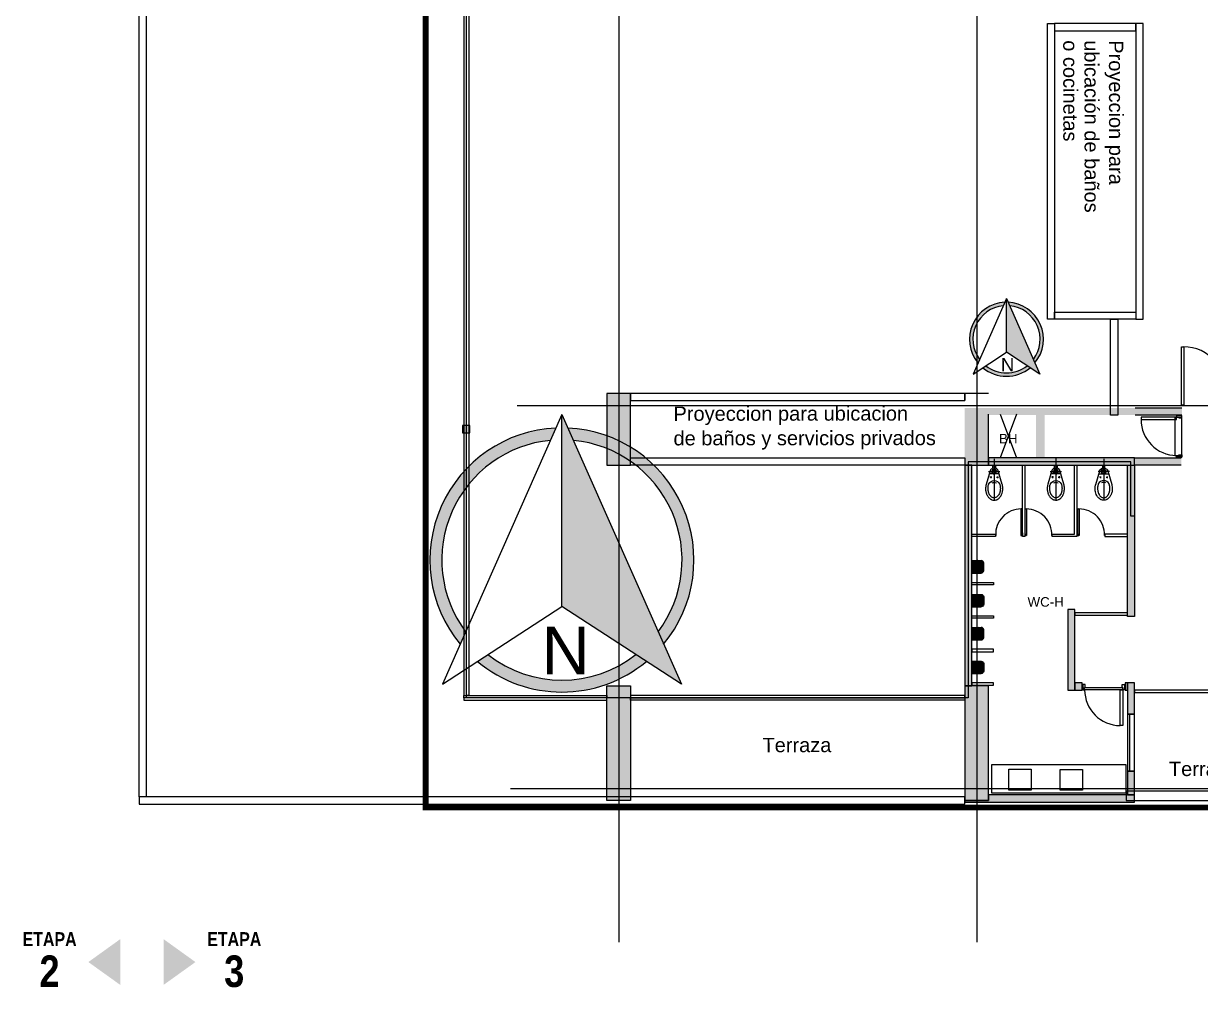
# Model space of a CAD drawing. Header units: metres. Extents: x 357 to 1031, y 43 to 2905.
# Drawn here: x 491.04 to 515.7, y 2471.17 to 2491.36 of the extents above; entities that cross this region are included whole.
import ezdxf
from ezdxf.enums import TextEntityAlignment as Align

# ---------------------------------------------------------------- set-up
doc = ezdxf.new("R2010")
doc.units = ezdxf.units.M
doc.linetypes.add('HIDDEN', pattern=[9.525, 6.35, -3.175])
for name, color, linetype in [('_ACHU5', 255, 'Continuous'), ('GG_PISO 5', 8, 'Continuous'), ('NORTE', 7, 'Continuous')]:
    doc.layers.add(name, color=color, linetype=linetype)
doc.styles.add('ROMAN', font='ROMANS', dxfattribs={"width": 1.2})
doc.styles.add('STANDAR NEGRITA', font='ARIALNB.TTF', dxfattribs={"height": 0.2})
doc.styles.get("Standard").update_dxf_attribs({"font": 'arial.ttf'})

# ---------------------------------------------------------------- blocks, each defined once
blk = doc.blocks.new('P8P1P161')
at = {"layer": '_ACHU5'}
h = blk.add_hatch(color=256, dxfattribs=at)
h.dxf.hatch_style = 1
h.paths.add_polyline_path([(-0.13, 0), (0.13, 0), (0.13, -0.08), (-0.13, -0.08)])
h.paths.add_polyline_path([(-0.006, -0.064, 1), (0.006, -0.064, 1)], flags=16)
h.paths.add_polyline_path([(-0.13, -0.08), (0.13, -0.08), (0.13, -0.123, 0.414214), (0.1, -0.093), (-0.1, -0.093, 0.414214), (-0.13, -0.123)])
h.paths.add_polyline_path([(-0.1, -0.093), (0.1, -0.093, -0.414214), (0.13, -0.123), (0.13, -0.19, -0.414214), (0.08, -0.24), (-0.08, -0.24, -0.414214), (-0.13, -0.19), (-0.13, -0.123, -0.414214)])
h.paths.add_polyline_path([(-0.1, -0.101, 0.414214), (-0.115, -0.116), (-0.115, -0.183, 0.414214), (-0.08, -0.218), (0.08, -0.218, 0.414214), (0.115, -0.183), (0.115, -0.116, 0.414214), (0.1, -0.101)], flags=16)
h.paths.add_polyline_path([(-0.024, -0.114), (-0.024, -0.13), (-0.016, -0.13), (-0.016, -0.114)], flags=0)
h.paths.add_polyline_path([(-0.004, -0.114), (-0.004, -0.13), (0.004, -0.13), (0.004, -0.114)], flags=0)
h.paths.add_polyline_path([(0.016, -0.114), (0.016, -0.13), (0.024, -0.13), (0.024, -0.114)], flags=0)
h.paths.add_polyline_path([(-0.115, -0.116, -0.414214), (-0.1, -0.101), (0.1, -0.101, -0.414214), (0.115, -0.116), (0.115, -0.183, -0.414214), (0.08, -0.218), (-0.08, -0.218, -0.414214), (-0.115, -0.183)], flags=0)
h = blk.add_hatch(color=256, dxfattribs=at)
h.dxf.hatch_style = 1
h.paths.add_polyline_path([(-0.115, -0.116), (-0.115, -0.183, 0.414214), (-0.08, -0.218), (0.08, -0.218, 0.414214), (0.115, -0.183), (0.115, -0.116, 0.414214), (0.1, -0.101), (-0.1, -0.101, 0.414214)])
h.paths.add_polyline_path([(0.024, -0.13), (0.016, -0.13), (0.016, -0.114), (0.024, -0.114)], flags=16)
h.paths.add_polyline_path([(0.004, -0.13), (-0.004, -0.13), (-0.004, -0.114), (0.004, -0.114)], flags=16)
h.paths.add_polyline_path([(-0.016, -0.13), (-0.024, -0.13), (-0.024, -0.114), (-0.016, -0.114)], flags=16)
for p, q in [((-0.13, 0), (0.13, 0)), ((-0.13, 0), (-0.13, -0.123)), ((0.13, 0), (0.13, -0.123)), ((-0.13, -0.123), (-0.13, -0.19)), ((-0.115, -0.116), (-0.115, -0.183)), ((-0.1, -0.093), (0.1, -0.093)), ((-0.1, -0.101), (0.1, -0.101)), ((-0.08, -0.218), (0.08, -0.218)), ((-0.08, -0.24), (0.08, -0.24)), ((-0.024, -0.13), (-0.024, -0.114)), ((-0.024, -0.114), (-0.016, -0.114)), ((-0.016, -0.13), (-0.024, -0.13)), ((-0.016, -0.114), (-0.016, -0.13)), ((-0.004, -0.114), (0.004, -0.114)), ((-0.004, -0.13), (-0.004, -0.114)), ((0.004, -0.13), (-0.004, -0.13)), ((0.004, -0.114), (0.004, -0.13)), ((0.016, -0.13), (0.016, -0.114)), ((0.016, -0.114), (0.024, -0.114)), ((0.024, -0.13), (0.016, -0.13)), ((0.024, -0.114), (0.024, -0.13)), ((0.115, -0.116), (0.115, -0.183)), ((0.13, -0.123), (0.13, -0.19))]:
    blk.add_line(p, q)
blk.add_circle((0, -0.064), 0.00632)
for centre, radius, start, end in [((-0.1, -0.123), 0.03, 90, 180), ((-0.08, -0.19), 0.05, 180, 270), ((-0.1, -0.116), 0.0149, 90, 180), ((-0.08, -0.183), 0.0349, 180, 270), ((0.08, -0.183), 0.0349, 270, 0), ((0.08, -0.19), 0.05, 270, 0), ((0.1, -0.123), 0.03, 0, 90), ((0.1, -0.116), 0.0149, 0, 90)]:
    blk.add_arc(centre, radius, start, end)
at = {"style": 'ROMAN', "width": 1.2}
for tag, flags, p in [('CODIN', 3, (0.018, -0.647)), ('CODIN0', 1, (-0.032, -0.975))]:
    blk.add_attdef(tag, text='', height=0.21, dxfattribs=dict(at, flags=flags)).set_placement(p, align=Align.MIDDLE)
blk = doc.blocks.new('A$Cf847e5f9')
at = {"true_color": 0x636466}
h = blk.add_hatch(color=251, dxfattribs=at)
h.dxf.hatch_style = 1
h.paths.add_polyline_path([(7.581, 20.186), (7.581, 4.099), (17.592, -2.409)])
h = blk.add_hatch(color=256)
h.dxf.hatch_style = 1
h.paths.add_polyline_path([(6.623, 18.024), (7.081, 19.059, 0.618991), (-0.943, 0.949), (-0.485, 1.984, -0.58483)])
h.paths.add_polyline_path([(8.08, 19.059), (8.538, 18.024, -0.58483), (15.646, 1.984), (16.104, 0.949, 0.618991)])
h = blk.add_hatch(color=256)
h.dxf.hatch_style = 1
h.paths.add_polyline_path([(14.657, -0.501), (13.775, 0.072, -0.344197), (1.386, 0.072), (0.504, -0.501, 0.361596)])
for points in [[(-2.431, -2.409), (7.581, 4.099)], [(17.592, -2.409), (7.581, 4.099)]]:
    blk.add_lwpolyline(points)
at = {"layer": 'NORTE'}
for q in [(-2.431, -2.409), (17.592, -2.409)]:
    blk.add_line((7.581, 20.186), q, dxfattribs=at)
blk.add_lwpolyline([(7.581, 4.099), (7.581, 20.186)], dxfattribs=at)
for radius, start, end in [(11.065, 92.58787, 219.61645), (11.065, 320.38355, 87.41213), (10.065, 95.46145, 216.74287), (10.065, 323.25713, 84.53855), (10.065, 232.0134, 307.9866), (11.065, 230.24045, 309.75955)]:
    blk.add_arc((7.581, 8.005), radius, start, end, dxfattribs=at)
at = {"layer": 'NORTE', "insert": (5.883, 2.428), "char_height": 4, "attachment_point": 1}
blk.add_mtext_dynamic_manual_height_columns('N', width=1.32314, gutter_width=12.5, heights=[0], dxfattribs=at)
blk = doc.blocks.new('A$Cec4fd115')
at = {"layer": 'GG_PISO 5', "linetype": 'HIDDEN'}
for points in [[(0.051, 0.001), (0, 0.002), (0, 1.226), (0.051, 1.225)], [(2.183, 0), (2.234, 0.001), (2.234, 1.226), (2.183, 1.225)]]:
    blk.add_lwpolyline(points, close=True, dxfattribs=at)
at = {"layer": 'GG_PISO 5'}
for centre, start, end in [((0.06, 0.169), 358.8254, 90.5063), ((2.174, 0.169), 89.4937, 181.1746)]:
    blk.add_arc(centre, 1.057, start, end, dxfattribs=at)

msp = doc.modelspace()

# ---------------------------------------------------------------- hatches: boundary and pattern name
at = {"layer": 'GG_PISO 5'}
h = msp.add_hatch(color=256, dxfattribs=at)
h.paths.add_polyline_path([(511.26, 2527.915), (510.76, 2527.915), (510.76, 2529.415), (511.26, 2529.415)])
h.paths.add_polyline_path([(503.76, 2527.915), (503.26, 2527.915), (503.26, 2529.415), (503.76, 2529.415)])
h.paths.add_polyline_path([(527.257, 2527.915), (526.757, 2527.915), (526.757, 2529.415), (527.257, 2529.415)])
h.paths.add_polyline_path([(519.759, 2527.915), (519.259, 2527.915), (519.259, 2529.415), (519.759, 2529.415)])
h.paths.add_polyline_path([(527.757, 2519.39), (527.757, 2518.89), (526.257, 2518.89), (526.257, 2519.39)])
h.paths.add_polyline_path([(511.759, 2519.39), (511.759, 2518.89), (510.26, 2518.89), (510.26, 2519.39)])
h.paths.add_polyline_path([(518.76, 2519.39), (518.76, 2518.89), (520.259, 2518.89), (520.259, 2519.39)])
h.paths.add_polyline_path([(502.76, 2519.39), (502.76, 2518.89), (504.26, 2518.89), (504.26, 2519.39)])
h.paths.add_polyline_path([(527.757, 2511.39), (527.757, 2510.89), (526.257, 2510.89), (526.257, 2511.39)])
h.paths.add_polyline_path([(511.759, 2511.39), (511.759, 2510.89), (510.26, 2510.89), (510.26, 2511.39)])
h.paths.add_polyline_path([(518.76, 2511.39), (518.76, 2510.89), (520.259, 2510.89), (520.259, 2511.39)])
h.paths.add_polyline_path([(502.76, 2511.39), (502.76, 2510.89), (504.26, 2510.89), (504.26, 2511.39)])
h.paths.add_polyline_path([(527.757, 2501.29), (527.757, 2500.79), (526.257, 2500.79), (526.257, 2501.29)])
h.paths.add_polyline_path([(511.759, 2501.29), (511.759, 2500.79), (510.26, 2500.79), (510.26, 2501.29)])
h.paths.add_polyline_path([(518.76, 2501.29), (518.76, 2500.79), (520.259, 2500.79), (520.259, 2501.29)])
h.paths.add_polyline_path([(502.76, 2501.29), (502.76, 2500.79), (504.26, 2500.79), (504.26, 2501.29)])
h.paths.add_polyline_path([(527.757, 2493.29), (527.757, 2492.79), (526.257, 2492.79), (526.257, 2493.29)])
h.paths.add_polyline_path([(511.759, 2493.29), (511.759, 2492.79), (510.26, 2492.79), (510.26, 2493.29)])
h.paths.add_polyline_path([(518.76, 2493.29), (518.76, 2492.79), (520.259, 2492.79), (520.259, 2493.29)])
h.paths.add_polyline_path([(502.76, 2493.29), (502.76, 2492.79), (504.26, 2492.79), (504.26, 2493.29)])
h.paths.add_polyline_path([(519.759, 2483.613), (519.259, 2483.613), (519.259, 2482.117), (519.759, 2482.117)])
h.paths.add_polyline_path([(525.862, 2483.615), (527.362, 2483.615), (527.362, 2483.115), (525.862, 2483.115)])
h.paths.add_polyline_path([(503.76, 2482.115), (503.76, 2483.615), (503.26, 2483.615), (503.26, 2482.115)])
h.paths.add_polyline_path([(511.26, 2482.115), (511.26, 2483.311), (510.76, 2483.311), (510.76, 2482.115)])
h.paths.add_polyline_path([(526.757, 2475.09), (526.757, 2477.49), (527.257, 2477.49), (527.257, 2475.09)])
h.paths.add_polyline_path([(519.259, 2477.49), (519.259, 2475.09), (519.759, 2475.09), (519.759, 2477.49)])
h.paths.add_polyline_path([(510.76, 2477.49), (510.76, 2475.09), (511.26, 2475.09), (511.26, 2477.49)])
h.paths.add_polyline_path([(503.76, 2477.49), (503.76, 2475.09), (503.26, 2475.09), (503.26, 2477.49)])
h = msp.add_hatch(color=256, dxfattribs=at)
h.paths.add_polyline_path([(518.76, 2501.741), (518.91, 2501.741), (518.91, 2501.291), (518.76, 2501.291)])
h.paths.add_polyline_path([(518.91, 2501.741), (518.91, 2501.591), (520.109, 2501.591), (520.109, 2501.741)])
h.paths.add_polyline_path([(520.109, 2501.741), (520.259, 2501.741), (520.259, 2501.291), (520.109, 2501.291)])
h.paths.add_polyline_path([(510.26, 2501.741), (510.41, 2501.741), (510.41, 2501.291), (510.26, 2501.291)])
h.paths.add_polyline_path([(510.41, 2501.741), (510.41, 2501.591), (511.609, 2501.591), (511.609, 2501.741)])
h.paths.add_polyline_path([(511.609, 2501.741), (511.759, 2501.741), (511.759, 2501.291), (511.609, 2501.291)])
h.paths.add_polyline_path([(510.41, 2500.341), (510.26, 2500.341), (510.26, 2500.791), (510.41, 2500.791)])
h.paths.add_polyline_path([(511.609, 2500.341), (511.759, 2500.341), (511.759, 2500.791), (511.609, 2500.791)])
h.paths.add_polyline_path([(510.41, 2500.341), (510.41, 2500.491), (511.609, 2500.491), (511.609, 2500.341)])
h.paths.add_polyline_path([(518.91, 2500.341), (518.76, 2500.341), (518.76, 2500.791), (518.91, 2500.791)])
h.paths.add_polyline_path([(520.109, 2500.341), (520.259, 2500.341), (520.259, 2500.791), (520.109, 2500.791)])
h.paths.add_polyline_path([(518.91, 2500.341), (518.91, 2500.491), (520.109, 2500.491), (520.109, 2500.341)])
h.paths.add_polyline_path([(518.91, 2518.441), (518.76, 2518.441), (518.76, 2518.891), (518.91, 2518.891)])
h.paths.add_polyline_path([(520.109, 2518.441), (520.259, 2518.441), (520.259, 2518.891), (520.109, 2518.891)])
h.paths.add_polyline_path([(518.91, 2518.441), (518.91, 2518.591), (520.109, 2518.591), (520.109, 2518.441)])
h.paths.add_polyline_path([(518.76, 2519.841), (518.91, 2519.841), (518.91, 2519.391), (518.76, 2519.391)])
h.paths.add_polyline_path([(518.91, 2519.841), (518.91, 2519.691), (520.109, 2519.691), (520.109, 2519.841)])
h.paths.add_polyline_path([(520.109, 2519.841), (520.259, 2519.841), (520.259, 2519.391), (520.109, 2519.391)])
h.paths.add_polyline_path([(510.26, 2519.841), (510.41, 2519.841), (510.41, 2519.391), (510.26, 2519.391)])
h.paths.add_polyline_path([(510.41, 2519.841), (510.41, 2519.691), (511.609, 2519.691), (511.609, 2519.841)])
h.paths.add_polyline_path([(511.609, 2519.841), (511.759, 2519.841), (511.759, 2519.391), (511.609, 2519.391)])
h.paths.add_polyline_path([(510.41, 2518.441), (510.26, 2518.441), (510.26, 2518.891), (510.41, 2518.891)])
h.paths.add_polyline_path([(511.609, 2518.441), (511.759, 2518.441), (511.759, 2518.891), (511.609, 2518.891)])
h.paths.add_polyline_path([(510.41, 2518.441), (510.41, 2518.591), (511.609, 2518.591), (511.609, 2518.441)])
h.paths.add_polyline_path([(500.391, 2482.941), (500.241, 2482.941), (500.241, 2482.791), (500.391, 2482.791)])
h.paths.add_polyline_path([(500.391, 2493.116), (500.241, 2493.116), (500.241, 2492.966), (500.391, 2492.966)])
h.paths.add_polyline_path([(500.391, 2501.116), (500.241, 2501.116), (500.241, 2500.966), (500.391, 2500.966)])
h.paths.add_polyline_path([(500.391, 2511.216), (500.241, 2511.216), (500.241, 2511.066), (500.391, 2511.066)])
h.paths.add_polyline_path([(500.393, 2519.216), (500.243, 2519.216), (500.243, 2519.066), (500.393, 2519.066)])
h.paths.add_polyline_path([(530.283, 2493.116), (530.133, 2493.116), (530.133, 2492.966), (530.283, 2492.966)])
h.paths.add_polyline_path([(530.283, 2501.116), (530.133, 2501.116), (530.133, 2500.966), (530.283, 2500.966)])
h.paths.add_polyline_path([(530.283, 2511.216), (530.133, 2511.216), (530.133, 2511.066), (530.283, 2511.066)])
h.paths.add_polyline_path([(530.283, 2519.216), (530.133, 2519.216), (530.133, 2519.066), (530.283, 2519.066)])
at = {"layer": 'GG_PISO 5', "ltscale": 0.03}
h = msp.add_hatch(color=256, dxfattribs=at)
h.dxf.hatch_style = 1
h.paths.add_polyline_path([(511.26, 2483.311), (511.26, 2483.164), (512.037, 2483.162), (512.037, 2483.312)])
h.paths.add_polyline_path([(512.25, 2483.311), (512.433, 2483.311), (512.433, 2482.265), (512.25, 2482.265)])
h.paths.add_polyline_path([(514.319, 2482.115), (514.319, 2482.265), (511.26, 2482.265), (511.26, 2482.115)])
h.paths.add_polyline_path([(510.91, 2477.491), (510.91, 2482.116), (510.76, 2482.116), (510.76, 2477.857), (510.76, 2477.491)])
h.paths.add_polyline_path([(514.319, 2478.94), (514.169, 2478.94), (514.169, 2482.115), (514.319, 2482.115)])
h.paths.add_polyline_path([(512.919, 2479.09), (512.919, 2477.401), (513.069, 2477.401), (513.069, 2479.09)])
h.paths.add_polyline_path([(513.069, 2477.401), (513.219, 2477.401), (513.219, 2477.551), (513.069, 2477.551)])
h.paths.add_polyline_path([(514.319, 2477.551), (514.169, 2477.551), (514.169, 2476.901), (514.319, 2476.901)])
h.paths.add_polyline_path([(514.119, 2477.401), (514.169, 2477.401), (514.169, 2477.551), (514.119, 2477.551)])
h.paths.add_polyline_path([(514.169, 2475.701), (514.169, 2475.206), (514.319, 2475.206), (514.319, 2475.701)])
h.paths.add_polyline_path([(510.76, 2475.056), (514.319, 2475.056), (514.319, 2475.206), (511.26, 2475.206), (511.26, 2475.091), (510.76, 2475.091)])
h.paths.add_polyline_path([(517.635, 2477.551), (517.635, 2477.401), (517.068, 2477.401), (517.068, 2475.036), (516.918, 2475.036), (516.918, 2477.551)])
h.paths.add_polyline_path([(520.187, 2477.551), (520.187, 2477.401), (519.759, 2477.401), (519.759, 2477.491), (519.259, 2477.491), (519.259, 2477.401), (518.835, 2477.401), (518.835, 2477.551)])
h.paths.add_polyline_path([(517.068, 2475.036), (524.111, 2475.036), (524.111, 2475.189), (517.068, 2475.189)])
h.paths.add_polyline_path([(522.386, 2477.551), (522.386, 2477.401), (521.387, 2477.401), (521.387, 2477.551)])
h.paths.add_polyline_path([(521.812, 2475.189), (521.962, 2475.189), (521.962, 2477.401), (521.812, 2477.401), (521.812, 2477.403), (521.812, 2475.189), (521.812, 2475.189)])
h.paths.add_polyline_path([(523.586, 2477.551), (523.586, 2477.401), (524.111, 2477.401), (524.111, 2475.036), (524.261, 2475.036), (524.261, 2477.551)])
h.paths.add_polyline_path([(527.257, 2475.191), (531.058, 2475.191), (531.058, 2475.041), (526.707, 2475.041), (526.707, 2477.49), (526.757, 2477.49), (526.757, 2475.09), (527.257, 2475.09)])
h.paths.add_polyline_path([(530.492, 2476.695), (530.492, 2475.191), (530.342, 2475.191), (530.342, 2476.695)], flags=17)
h.paths.add_polyline_path([(530.492, 2476.695), (530.908, 2476.695), (530.908, 2476.545), (530.492, 2476.545)], flags=17)
h.paths.add_polyline_path([(531.058, 2476.695), (531.058, 2475.191), (530.908, 2475.191), (530.908, 2476.695)])
h.paths.add_polyline_path([(526.871, 2477.49), (526.871, 2481.103), (526.707, 2481.103), (526.707, 2477.49)])
h.paths.add_polyline_path([(527.914, 2479.011), (530.908, 2479.011), (530.908, 2478.861), (527.914, 2478.861)])
h.paths.add_polyline_path([(528.366, 2479.95), (528.366, 2479.011), (528.516, 2479.011), (528.516, 2479.95)])
h.paths.add_polyline_path([(527.007, 2479.011), (526.871, 2479.011), (526.871, 2478.861), (527.007, 2478.861)])
h.paths.add_polyline_path([(531.058, 2481.103), (531.058, 2479.899), (530.908, 2479.899), (530.908, 2481.103)])
h.paths.add_polyline_path([(528.359, 2481.103), (530.908, 2481.103), (530.908, 2480.953), (528.359, 2480.953)])
h.paths.add_polyline_path([(528.366, 2484.871), (528.366, 2483.31), (528.516, 2483.31), (528.516, 2484.871)])
h.paths.add_polyline_path([(530.13, 2484.867), (528.366, 2484.871), (528.366, 2485.021), (530.131, 2485.017)])
h.paths.add_polyline_path([(525.862, 2483.617), (522.21, 2483.617), (522.21, 2483.467), (525.862, 2483.467)])
h.paths.add_polyline_path([(524.161, 2481.103), (524.011, 2481.103), (524.011, 2482.428), (524.161, 2482.428)])
h.paths.add_polyline_path([(524.011, 2482.114), (524.011, 2482.264), (523.377, 2482.265), (523.377, 2482.115)])
h.paths.add_polyline_path([(522.512, 2481.103), (522.362, 2481.103), (522.362, 2482.114), (522.512, 2482.114)])
h.paths.add_polyline_path([(521.923, 2482.114), (521.923, 2482.264), (522.577, 2482.265), (522.577, 2482.115)])
h.paths.add_polyline_path([(520.56, 2482.115), (520.56, 2482.265), (521.123, 2482.265), (521.123, 2482.115)])
h.paths.add_polyline_path([(520.863, 2481.103), (520.713, 2481.103), (520.713, 2482.115), (520.863, 2482.115)])
h.paths.add_polyline_path([(517.273, 2482.121), (517.273, 2482.271), (519.259, 2482.265), (519.259, 2482.115)])
h.paths.add_polyline_path([(522.21, 2483.617), (522.211, 2486.316), (522.361, 2486.316), (522.361, 2483.617)])
h.paths.add_polyline_path([(530.258, 2486.466), (522.21, 2486.466), (522.21, 2486.316), (530.258, 2486.316)])
h.paths.add_polyline_path([(517.412, 2482.115), (517.412, 2482.153), (517.412, 2482.174)])
h.paths.add_polyline_path([(517.273, 2481.103), (517.273, 2481.088), (517.273, 2481.088), (517.273, 2480.953), (524.161, 2480.953), (524.161, 2481.103)])
h = msp.add_hatch(color=256, dxfattribs=at)
h.dxf.hatch_style = 1
h.paths.add_polyline_path([(515.309, 2483.303), (515.309, 2483.312), (512.037, 2483.312), (512.037, 2483.162), (515.309, 2483.162), (515.309, 2483.26), (515.309, 2483.26)])
h = msp.add_hatch(color=256, dxfattribs=at)
h.dxf.hatch_style = 1
h.paths.add_polyline_path([(514.319, 2482.265), (514.319, 2482.115), (515.296, 2482.115), (515.296, 2482.265)])
at = {"layer": 'GG_PISO 5'}
h = msp.add_hatch(color=256, dxfattribs=at)
edge = h.paths.add_edge_path()
edge.add_line((511.963, 2480.638), (511.963, 2481.192))
edge.add_arc((511.959, 2481.192), 0.00439, 359.9997, 449.9997)
edge.add_line((511.959, 2481.196), (511.941, 2481.196))
edge.add_arc((511.941, 2481.192), 0.00439, 89.9997, 179.9997)
edge.add_line((511.937, 2481.192), (511.937, 2480.642))
edge.add_arc((511.941, 2480.642), 0.00439, 179.9997, 269.9997)
edge.add_line((511.941, 2480.638), (511.963, 2480.638))
h = msp.add_hatch(color=256, dxfattribs=at)
edge = h.paths.add_edge_path()
edge.add_line((512.027, 2480.637), (512.027, 2481.191))
edge.add_arc((512.031, 2481.191), 0.00439, 90.0003, 180.0003, ccw=False)
edge.add_line((512.031, 2481.196), (512.049, 2481.196))
edge.add_arc((512.049, 2481.191), 0.00439, 0.0003, 90.0003, ccw=False)
edge.add_line((512.053, 2481.191), (512.053, 2480.642))
edge.add_arc((512.049, 2480.642), 0.00439, -89.9997, 0.0003, ccw=False)
edge.add_line((512.049, 2480.637), (512.027, 2480.637))
h = msp.add_hatch(color=256, dxfattribs=at)
edge = h.paths.add_edge_path()
edge.add_line((513.131, 2480.638), (513.131, 2481.192))
edge.add_arc((513.135, 2481.192), 0.00439, 90.0003, 180.0003, ccw=False)
edge.add_line((513.135, 2481.196), (513.153, 2481.196))
edge.add_arc((513.153, 2481.192), 0.00439, 0.0003, 90.0003, ccw=False)
edge.add_line((513.157, 2481.192), (513.157, 2480.642))
edge.add_arc((513.153, 2480.642), 0.00439, -89.9997, 0.0003, ccw=False)
edge.add_line((513.153, 2480.638), (513.131, 2480.638))
h = msp.add_hatch(color=256, dxfattribs=at)
h.dxf.hatch_style = 1
h.paths.add_polyline_path([(493.975, 2472.186), (493.975, 2471.227), (494.643, 2471.706)])
h.paths.add_polyline_path([(493.068, 2472.186), (493.068, 2471.227), (492.4, 2471.706)])

# ---------------------------------------------------------------- linework, layer by layer
for p, q in [((503.51, 2531.685), (503.51, 2472.125)), ((511.01, 2531.685), (511.01, 2472.125)), ((499.466, 2529.487), (499.466, 2475.056)), ((501.38, 2483.365), (533.042, 2483.365)), ((511.498, 2483.18), (511.846, 2482.265)), ((511.846, 2483.18), (511.498, 2482.265)), ((511.944, 2480.645), (511.944, 2480.658)), ((511.948, 2480.662), (511.966, 2480.662)), ((511.966, 2480.64), (511.948, 2480.64)), ((511.966, 2480.64), (511.966, 2480.693)), ((511.966, 2480.693), (511.97, 2480.693)), ((511.966, 2480.662), (511.966, 2480.64)), ((511.97, 2480.64), (511.966, 2480.64)), ((511.97, 2480.693), (511.97, 2480.64)), ((512.025, 2480.692), (512.02, 2480.692)), ((512.02, 2480.692), (512.02, 2480.64)), ((512.02, 2480.64), (512.025, 2480.64)), ((512.025, 2480.64), (512.025, 2480.692)), ((512.042, 2480.662), (512.025, 2480.662)), ((512.025, 2480.662), (512.025, 2480.64)), ((512.025, 2480.64), (512.042, 2480.64)), ((512.047, 2480.644), (512.047, 2480.657)), ((513.128, 2480.693), (513.124, 2480.693)), ((513.124, 2480.693), (513.124, 2480.64)), ((513.124, 2480.64), (513.128, 2480.64)), ((513.128, 2480.64), (513.128, 2480.693)), ((513.146, 2480.662), (513.128, 2480.662)), ((513.128, 2480.662), (513.128, 2480.64)), ((513.128, 2480.64), (513.146, 2480.64)), ((513.15, 2480.645), (513.15, 2480.658)), ((493.614, 2480.477), (493.614, 2475.166)), ((501.24, 2475.34), (533.042, 2475.34)), ((493.614, 2475.016, 0), (493.614, 2475.016))]:
    msp.add_line(p, q, dxfattribs=at)
at = {"layer": 'GG_PISO 5', "extrusion": (-1.55665e-06, 4.47371e-06, 1)}
for p, q in [((511.479, 2481.928, 0), (511.273, 2481.928, 0)), ((511.352, 2481.934, 0), (511.275, 2481.934, 0)), ((511.306, 2481.877, 0), (511.306, 2481.839, 0)), ((511.477, 2481.934, 0), (511.4, 2481.934, 0)), ((511.446, 2481.877, 0), (511.446, 2481.839, 0)), ((512.771, 2481.93, 0), (512.565, 2481.93, 0)), ((512.644, 2481.936, 0), (512.567, 2481.936, 0)), ((512.598, 2481.879, 0), (512.598, 2481.841, 0)), ((512.77, 2481.936, 0), (512.692, 2481.936, 0)), ((512.738, 2481.879, 0), (512.738, 2481.841, 0)), ((511.325, 2481.858, 0), (511.287, 2481.858, 0)), ((511.427, 2481.858, 0), (511.465, 2481.858, 0)), ((512.617, 2481.86, 0), (512.579, 2481.86, 0)), ((512.719, 2481.86, 0), (512.757, 2481.86, 0))]:
    msp.add_line(p, q, dxfattribs=at)
at = {"layer": 'GG_PISO 5', "extrusion": (1.55665e-06, 4.47371e-06, 1)}
for p, q in [((513.568, 2481.928, 0), (513.774, 2481.928, 0)), ((513.569, 2481.934, 0), (513.647, 2481.934, 0)), ((513.601, 2481.877, 0), (513.601, 2481.839, 0)), ((513.694, 2481.934, 0), (513.772, 2481.934, 0)), ((513.741, 2481.877, 0), (513.741, 2481.839, 0)), ((513.619, 2481.858, 0), (513.582, 2481.858, 0)), ((513.722, 2481.858, 0), (513.759, 2481.858, 0))]:
    msp.add_line(p, q, dxfattribs=at)
at = {"layer": 'GG_PISO 5'}
for points in [[(493.464, 2475.166), (493.464, 2529.491), (493.614, 2529.491), (493.614, 2475.166)], [(514.319, 2481.045), (514.242, 2481.045), (514.242, 2482.185), (510.832, 2482.185), (510.832, 2477.237), (500.319, 2477.241), (500.319, 2526.092), (503.33, 2526.092), (503.337, 2529.061), (513.89, 2529.061), (513.89, 2527.787), (517.342, 2527.798), (517.342, 2529.03), (519.685, 2529.019), (519.685, 2526.262), (530.208, 2526.262), (530.208, 2486.393), (522.328, 2486.395), (522.328, 2484.492), (521.325, 2484.493), (521.327, 2483.533), (519.329, 2483.533), (519.335, 2482.189), (517.412, 2482.194)], [(511.26, 2483.615), (510.76, 2483.615), (510.76, 2483.466)], [(510.76, 2482.115), (511.26, 2482.115), (511.26, 2483.18)], [(514.333, 2483.312), (515.309, 2483.312)], [(515.309, 2483.162), (514.333, 2483.162)], [(515.247, 2483.104), (515.309, 2483.104), (515.309, 2483.155), (515.196, 2483.155), (515.196, 2483.117), (515.247, 2483.117), (515.247, 2483.104)], [(512.034, 2482.265), (511.884, 2482.265)], [(512.034, 2482.265), (511.884, 2482.265)], [(515.296, 2482.115), (514.319, 2482.115), (514.319, 2482.265), (515.296, 2482.265)], [(515.247, 2482.328), (515.309, 2482.328), (515.309, 2482.278), (515.196, 2482.278), (515.196, 2482.316), (515.247, 2482.316), (515.247, 2482.328)], [(515.209, 2482.265), (515.209, 2482.278), (515.296, 2482.278), (515.296, 2482.265)], [(513.219, 2477.421), (513.232, 2477.421), (513.232, 2477.508), (513.219, 2477.508)], [(513.283, 2477.459), (513.283, 2477.52), (513.232, 2477.52), (513.232, 2477.408), (513.27, 2477.408), (513.27, 2477.459), (513.283, 2477.459)], [(514.056, 2477.459), (514.056, 2477.52), (514.107, 2477.52), (514.107, 2477.408), (514.069, 2477.408), (514.069, 2477.459), (514.056, 2477.459)], [(514.119, 2477.508), (514.107, 2477.508), (514.107, 2477.421), (514.119, 2477.421)]]:
    msp.add_lwpolyline(points, dxfattribs=at)
at = {"layer": 'GG_PISO 5', "ltscale": 5, "const_width": 0.12}
msp.add_lwpolyline([(499.466, 2529.416), (531.058, 2529.416), (531.058, 2474.941), (499.466, 2474.941)], close=True, dxfattribs=at)
at = {"layer": 'GG_PISO 5'}
for points in [[(500.269, 2477.291), (500.319, 2477.291), (500.319, 2526.041), (500.269, 2526.041)], [(500.37, 2477.291), (500.319, 2477.291), (500.319, 2526.041), (500.37, 2526.041)], [(512.491, 2491.362), (512.641, 2491.362), (512.641, 2485.167), (512.491, 2485.167)], [(512.641, 2491.362), (512.641, 2491.212), (514.344, 2491.212), (514.344, 2491.362)], [(514.494, 2491.362), (514.344, 2491.362), (514.344, 2485.167), (514.494, 2485.167)], [(512.641, 2485.167), (512.641, 2485.317), (514.344, 2485.317), (514.344, 2485.167)], [(513.965, 2483.162), (513.815, 2483.162), (513.815, 2485.167), (513.965, 2485.167)], [(503.76, 2482.115), (503.76, 2483.615), (503.26, 2483.615), (503.26, 2482.115)], [(503.76, 2483.616), (503.76, 2483.466), (510.76, 2483.466), (510.76, 2483.616)], [(503.76, 2483.616), (503.76, 2483.466), (510.76, 2483.466), (510.76, 2483.616)], [(515.309, 2483.117), (515.158, 2483.117), (515.158, 2482.316), (515.309, 2482.316)], [(500.391, 2482.941), (500.241, 2482.941), (500.241, 2482.791), (500.391, 2482.791)], [(503.76, 2482.116), (503.76, 2482.266), (510.76, 2482.266), (510.76, 2482.116)], [(503.76, 2482.116), (503.76, 2482.266), (510.76, 2482.266), (510.76, 2482.116)], [(510.91, 2477.491), (510.91, 2482.116), (510.76, 2482.116), (510.76, 2477.857), (510.76, 2477.857), (510.76, 2477.857), (510.76, 2477.491), (510.76, 2477.491)], [(514.319, 2482.115), (514.319, 2482.265), (511.26, 2482.265), (511.26, 2482.115)], [(512.021, 2482.115), (512.02, 2480.617), (511.97, 2480.617), (511.97, 2480.667), (511.97, 2480.667), (511.971, 2482.115)], [(513.108, 2482.115), (513.107, 2480.616), (512.588, 2480.616), (512.588, 2480.666), (513.057, 2480.666), (513.058, 2482.115)], [(514.319, 2478.94), (514.169, 2478.94), (514.169, 2482.115), (514.319, 2482.115)], [(511.402, 2480.617), (510.91, 2480.618), (510.91, 2480.668), (511.045, 2480.668), (511.045, 2480.668), (511.402, 2480.667)], [(513.692, 2480.617), (514.169, 2480.618), (514.169, 2480.668), (514.049, 2480.668), (514.049, 2480.668), (513.692, 2480.667)], [(511.359, 2479.656), (511.359, 2479.606), (510.909, 2479.606), (510.909, 2479.656)], [(511.359, 2478.956), (511.359, 2478.906), (510.909, 2478.906), (510.909, 2478.956)], [(512.919, 2479.09), (512.919, 2477.401), (513.069, 2477.401), (513.069, 2479.09)], [(514.169, 2478.972), (514.169, 2479.022), (513.069, 2479.022), (513.069, 2478.972)], [(511.359, 2478.206), (511.359, 2478.256), (510.909, 2478.256), (510.909, 2478.206)], [(503.76, 2477.49), (503.76, 2475.09), (503.26, 2475.09), (503.26, 2477.49)], [(510.76, 2477.49), (510.76, 2475.09), (511.26, 2475.09), (511.26, 2477.49)], [(511.359, 2477.506), (511.359, 2477.556), (510.909, 2477.556), (510.909, 2477.506)], [(513.069, 2477.401), (513.219, 2477.401), (513.219, 2477.551), (513.069, 2477.551)], [(514.069, 2477.459), (514.069, 2477.408), (513.27, 2477.408), (513.27, 2477.459)], [(514.119, 2477.401), (514.169, 2477.401), (514.169, 2477.551), (514.119, 2477.551)], [(514.319, 2477.551), (514.169, 2477.551), (514.169, 2476.901), (514.319, 2476.901)], [(503.26, 2477.291), (503.26, 2477.241), (500.269, 2477.241), (500.269, 2477.291)], [(503.26, 2477.19), (503.26, 2477.241), (500.269, 2477.241), (500.269, 2477.19)], [(503.76, 2477.291), (503.76, 2477.241), (510.76, 2477.241), (510.76, 2477.291)], [(503.76, 2477.19), (503.76, 2477.241), (510.76, 2477.241), (510.76, 2477.19)], [(516.918, 2477.351), (516.918, 2477.401), (514.319, 2477.401), (514.319, 2477.351)], [(514.319, 2476.901), (514.169, 2476.901), (514.169, 2475.701), (514.319, 2475.701)], [(514.219, 2476.901), (514.169, 2476.901), (514.169, 2475.701), (514.219, 2475.701)], [(514.134, 2475.242), (511.33, 2475.242), (511.33, 2475.842), (514.134, 2475.842)], [(512.15, 2475.747), (512.15, 2475.309), (511.683, 2475.309), (511.683, 2475.747)], [(513.225, 2475.742), (513.225, 2475.304), (512.758, 2475.304), (512.758, 2475.742)], [(514.169, 2475.701), (514.169, 2475.206), (514.319, 2475.206), (514.319, 2475.701)], [(516.918, 2475.091), (516.918, 2475.284), (514.139, 2475.284), (514.139, 2475.091)], [(493.464, 2475.016), (510.76, 2475.016), (510.76, 2475.166), (493.464, 2475.166)], [(510.76, 2475.056), (514.319, 2475.056), (514.319, 2475.206), (511.26, 2475.206), (511.26, 2475.091), (510.76, 2475.091)]]:
    msp.add_lwpolyline(points, close=True, dxfattribs=at)
at = {"layer": 'GG_PISO 5', "linetype": 'HIDDEN'}
for points in [[(515.196, 2483.066), (515.196, 2483.117), (514.452, 2483.117), (514.452, 2483.066)], [(514.018, 2477.408), (514.069, 2477.408), (514.069, 2476.658), (514.018, 2476.658)]]:
    msp.add_lwpolyline(points, close=True, dxfattribs=at)
at = {"layer": 'GG_PISO 5', "linetype": 'HIDDEN', "ltscale": 0.25, "extrusion": (-1.55665e-06, 4.47371e-06, 1), "elevation": 0.01}
for points in [[(511.376, 2482.248), (511.376, 2481.378)], [(512.668, 2482.25), (512.668, 2481.38)], [(511.256, 2481.978), (511.496, 2481.978)], [(512.548, 2481.98), (512.788, 2481.98)]]:
    msp.add_lwpolyline(points, dxfattribs=at)
at = {"layer": 'GG_PISO 5', "linetype": 'HIDDEN', "ltscale": 0.25, "extrusion": (1.55665e-06, 4.47371e-06, 1), "elevation": 0.012}
for points in [[(513.671, 2482.248), (513.671, 2481.378)], [(513.791, 2481.978), (513.551, 2481.978)]]:
    msp.add_lwpolyline(points, dxfattribs=at)
at = {"layer": 'GG_PISO 5', "extrusion": (-1.55665e-06, 4.47371e-06, 1), "elevation": 0.01, "flags": 128}
for points in [[(511.543, 2481.711), (511.46, 2481.997, 0.016701), (511.459, 2482.001, 0.022806), (511.457, 2482.007, 0.021821), (511.454, 2482.012, 0.034751), (511.448, 2482.02, 0.036571), (511.442, 2482.028, 0.043988), (511.432, 2482.036, 0.052185), (511.419, 2482.043, 0.082496), (511.397, 2482.048, 0.014668), (511.393, 2482.048), (511.36, 2482.048, 0.083909), (511.337, 2482.044, 0.098699), (511.313, 2482.03, 0.082496), (511.299, 2482.012, 0.052185), (511.293, 2481.999, 0.009147), (511.292, 2481.997), (511.209, 2481.711, 0.038438), (511.199, 2481.662, 0.03221), (511.196, 2481.62, 0.004356), (511.196, 2481.614, 0.034754), (511.2, 2481.57, 0.021818), (511.206, 2481.542, 0.013779), (511.211, 2481.525, 0.009024), (511.213, 2481.516, 0.022804), (511.222, 2481.495, 0.021821), (511.232, 2481.475, 0.031515), (511.249, 2481.449, 0.003233), (511.25, 2481.447, 0.036571), (511.269, 2481.426, 0.043988), (511.296, 2481.404, 0.02205), (511.31, 2481.395, 0.030103), (511.325, 2481.388, 0.082496), (511.368, 2481.378, 0.014666), (511.376, 2481.378, 0.083908), (511.421, 2481.386, 0.043384), (511.442, 2481.395, 0.055079), (511.477, 2481.42, 0.050815), (511.503, 2481.449, 0.03155), (511.521, 2481.475, 0.052186), (511.541, 2481.523, 0.001468), (511.542, 2481.525, 0.042516), (511.553, 2481.578, 0.03221), (511.556, 2481.62, 0.004357), (511.556, 2481.626, 0.034752), (511.552, 2481.671, 0.02182), (511.547, 2481.698, 0.009707), (511.543, 2481.711)], [(512.835, 2481.713), (512.752, 2481.999, 0.016701), (512.751, 2482.003, 0.022806), (512.749, 2482.009, 0.021821), (512.746, 2482.014, 0.034751), (512.74, 2482.022, 0.036571), (512.734, 2482.03, 0.043988), (512.724, 2482.038, 0.052185), (512.711, 2482.045, 0.082496), (512.689, 2482.05, 0.014668), (512.685, 2482.05), (512.652, 2482.05, 0.083909), (512.629, 2482.046, 0.098699), (512.605, 2482.032, 0.082496), (512.591, 2482.014, 0.052185), (512.585, 2482.001, 0.009147), (512.584, 2481.999), (512.501, 2481.713, 0.038438), (512.491, 2481.664, 0.03221), (512.488, 2481.622, 0.004356), (512.488, 2481.616, 0.034754), (512.492, 2481.572, 0.021818), (512.498, 2481.544, 0.013779), (512.503, 2481.527, 0.009024), (512.505, 2481.518, 0.022804), (512.514, 2481.497, 0.021821), (512.524, 2481.477, 0.031515), (512.541, 2481.451, 0.003233), (512.542, 2481.449, 0.036571), (512.561, 2481.428, 0.043988), (512.588, 2481.406, 0.02205), (512.602, 2481.397, 0.030103), (512.617, 2481.39, 0.082496), (512.66, 2481.38, 0.014666), (512.668, 2481.38, 0.083908), (512.713, 2481.388, 0.043384), (512.734, 2481.397, 0.055079), (512.769, 2481.422, 0.050815), (512.795, 2481.451, 0.03155), (512.813, 2481.477, 0.052186), (512.833, 2481.525, 0.001468), (512.834, 2481.527, 0.042516), (512.845, 2481.58, 0.03221), (512.848, 2481.622, 0.004357), (512.848, 2481.628, 0.034752), (512.844, 2481.673, 0.02182), (512.839, 2481.7, 0.009707), (512.835, 2481.713)], [(511.376, 2481.428, -0.014666), (511.371, 2481.428, -0.082496), (511.344, 2481.434, -0.044795), (511.33, 2481.441, -0.007375), (511.327, 2481.444, -0.043988), (511.306, 2481.46, -0.036571), (511.292, 2481.477, -0.018877), (511.285, 2481.486, -0.015864), (511.278, 2481.497, -0.021821), (511.27, 2481.514, -0.022804), (511.263, 2481.532, -0.01791), (511.258, 2481.547, -0.004894), (511.257, 2481.552, -0.021818), (511.251, 2481.578, -0.034754), (511.248, 2481.62, -0.004356), (511.248, 2481.626, -0.03221), (511.25, 2481.664, -0.03362), (511.258, 2481.704, -0.010353), (511.261, 2481.713, -0.008488), (511.263, 2481.72)], [(511.49, 2481.72, -0.000935), (511.49, 2481.719, -0.017908), (511.494, 2481.704, -0.004894), (511.496, 2481.699, -0.02182), (511.501, 2481.673, -0.034752), (511.505, 2481.631, -0.004357), (511.505, 2481.626, -0.03221), (511.502, 2481.587, -0.033619), (511.494, 2481.547, -0.010353), (511.492, 2481.538, -0.052186), (511.474, 2481.497, -0.015899), (511.467, 2481.486, -0.066511), (511.441, 2481.456, -0.040373), (511.422, 2481.441, -0.058094), (511.404, 2481.433, -0.083908), (511.376, 2481.428)], [(512.668, 2481.43, -0.014666), (512.663, 2481.43, -0.082496), (512.636, 2481.436, -0.044795), (512.622, 2481.443, -0.007375), (512.619, 2481.446, -0.043988), (512.598, 2481.462, -0.036571), (512.584, 2481.479, -0.018877), (512.577, 2481.488, -0.015864), (512.57, 2481.499, -0.021821), (512.562, 2481.516, -0.022804), (512.555, 2481.534, -0.01791), (512.55, 2481.549, -0.004894), (512.549, 2481.555, -0.021818), (512.543, 2481.58, -0.034754), (512.54, 2481.622, -0.004356), (512.54, 2481.628, -0.03221), (512.542, 2481.666, -0.03362), (512.55, 2481.706, -0.010353), (512.553, 2481.715, -0.008488), (512.555, 2481.722)], [(512.782, 2481.722, -0.000935), (512.782, 2481.721, -0.017908), (512.786, 2481.706, -0.004894), (512.788, 2481.701, -0.02182), (512.793, 2481.675, -0.034752), (512.797, 2481.633, -0.004357), (512.797, 2481.628, -0.03221), (512.794, 2481.589, -0.033619), (512.786, 2481.549, -0.010353), (512.784, 2481.54, -0.052186), (512.766, 2481.499, -0.015899), (512.759, 2481.488, -0.066511), (512.733, 2481.458, -0.040373), (512.714, 2481.443, -0.058094), (512.696, 2481.435, -0.083908), (512.668, 2481.43)]]:
    msp.add_lwpolyline(points, format="xyb", dxfattribs=at)
at = {"layer": 'GG_PISO 5', "extrusion": (-1.55665e-06, 4.47371e-06, 1), "elevation": 0.01}
for points in [[(511.401, 2482.048), (511.351, 2482.048), (511.351, 2482.098), (511.401, 2482.098)], [(512.693, 2482.05), (512.643, 2482.05), (512.643, 2482.1), (512.693, 2482.1)]]:
    msp.add_lwpolyline(points, close=True, dxfattribs=at)
at = {"layer": 'GG_PISO 5', "extrusion": (1.55665e-06, 4.47371e-06, 1), "elevation": 0.012, "flags": 128}
for points in [[(513.504, 2481.71), (513.587, 2481.996, -0.016701), (513.588, 2482.001, -0.022806), (513.59, 2482.007, -0.021821), (513.593, 2482.012, -0.034751), (513.598, 2482.02, -0.036571), (513.605, 2482.028, -0.043988), (513.615, 2482.036, -0.052185), (513.628, 2482.043, -0.082496), (513.65, 2482.048, -0.014668), (513.654, 2482.048), (513.687, 2482.048, -0.083909), (513.71, 2482.044, -0.098699), (513.734, 2482.03, -0.082496), (513.748, 2482.012, -0.052185), (513.754, 2481.999, -0.009147), (513.755, 2481.996), (513.838, 2481.71, -0.038438), (513.848, 2481.662, -0.03221), (513.851, 2481.62, -0.004356), (513.851, 2481.614, -0.034754), (513.847, 2481.569, -0.021818), (513.841, 2481.542, -0.013779), (513.836, 2481.524, -0.009024), (513.834, 2481.516, -0.022804), (513.825, 2481.495, -0.021821), (513.815, 2481.475, -0.031515), (513.798, 2481.449, -0.003233), (513.796, 2481.447, -0.036571), (513.778, 2481.426, -0.043988), (513.751, 2481.404, -0.02205), (513.737, 2481.395, -0.030103), (513.722, 2481.388, -0.082496), (513.679, 2481.378, -0.014666), (513.671, 2481.378, -0.083908), (513.626, 2481.385, -0.043384), (513.605, 2481.395, -0.055079), (513.57, 2481.42, -0.050815), (513.543, 2481.449, -0.03155), (513.526, 2481.475, -0.052186), (513.506, 2481.523, -0.001468), (513.505, 2481.524, -0.042516), (513.493, 2481.578, -0.03221), (513.491, 2481.62, -0.004357), (513.491, 2481.626, -0.034752), (513.495, 2481.671, -0.02182), (513.5, 2481.698, -0.009707), (513.504, 2481.71)], [(513.557, 2481.72, 0.000935), (513.557, 2481.719, 0.017908), (513.553, 2481.704, 0.004894), (513.551, 2481.698, 0.02182), (513.546, 2481.673, 0.034752), (513.542, 2481.631, 0.004357), (513.542, 2481.625, 0.03221), (513.545, 2481.587, 0.033619), (513.553, 2481.547, 0.010353), (513.555, 2481.538, 0.052186), (513.573, 2481.497, 0.015899), (513.58, 2481.486, 0.066511), (513.606, 2481.456, 0.040373), (513.625, 2481.441, 0.058094), (513.643, 2481.433, 0.083908), (513.671, 2481.428)], [(513.671, 2481.428, 0.014666), (513.676, 2481.428, 0.082496), (513.703, 2481.434, 0.044795), (513.717, 2481.441, 0.007375), (513.72, 2481.444, 0.043988), (513.741, 2481.46, 0.036571), (513.755, 2481.477, 0.018877), (513.762, 2481.486, 0.015864), (513.769, 2481.497, 0.021821), (513.777, 2481.514, 0.022804), (513.784, 2481.532, 0.01791), (513.789, 2481.547, 0.004894), (513.79, 2481.552, 0.021818), (513.796, 2481.578, 0.034754), (513.799, 2481.62, 0.004356), (513.799, 2481.625, 0.03221), (513.797, 2481.664, 0.03362), (513.789, 2481.704, 0.010353), (513.786, 2481.713, 0.008488), (513.784, 2481.72)]]:
    msp.add_lwpolyline(points, format="xyb", dxfattribs=at)
at = {"layer": 'GG_PISO 5', "extrusion": (1.55665e-06, 4.47371e-06, 1), "elevation": 0.012}
msp.add_lwpolyline([(513.646, 2482.048), (513.696, 2482.048), (513.696, 2482.098), (513.646, 2482.098)], close=True, dxfattribs=at)
at = {"layer": 'GG_PISO 5'}
for points in [[(511.963, 2480.638), (511.963, 2481.192, 0.414214), (511.959, 2481.196), (511.941, 2481.196, 0.414214), (511.937, 2481.192), (511.937, 2480.642, 0.414214), (511.941, 2480.638)], [(512.027, 2480.637), (512.027, 2481.191, -0.414214), (512.031, 2481.196), (512.049, 2481.196, -0.414214), (512.053, 2481.191), (512.053, 2480.642, -0.414214), (512.049, 2480.637)], [(513.131, 2480.638), (513.131, 2481.192, -0.414214), (513.135, 2481.196), (513.153, 2481.196, -0.414214), (513.157, 2481.192), (513.157, 2480.642, -0.414214), (513.153, 2480.638)]]:
    msp.add_lwpolyline(points, format="xyb", close=True, dxfattribs=at)
for centre in [(511.95, 2480.651), (512.04, 2480.651), (513.144, 2480.651)]:
    msp.add_circle(centre, 0.0022, dxfattribs=at)
for centre, radius, start, end in [((515.203, 2483.067), 0.751, 180.044, 269.4867), ((511.948, 2480.658), 0.00439, 89.9997, 179.9997), ((511.948, 2480.645), 0.00439, 179.9997, 269.9997), ((512.042, 2480.657), 0.00439, 0.0003, 90.0003), ((512.042, 2480.644), 0.00439, 270.0003, 0.0003), ((513.146, 2480.658), 0.00439, 0.0003, 90.0003), ((513.146, 2480.645), 0.00439, 270.0003, 0.0003), ((514.024, 2477.412), 0.754, 180.293, 269.555)]:
    msp.add_arc(centre, radius, start, end, dxfattribs=at)
at = {"layer": 'GG_PISO 5', "ltscale": 0.1}
for centre, start, end in [((511.94, 2480.663), 89.856, 182.4514), ((512.05, 2480.662), 357.5486, 90.144), ((513.154, 2480.663), 357.5486, 90.144)]:
    msp.add_arc(centre, 0.533, start, end, dxfattribs=at)
at = {"layer": 'GG_PISO 5', "extrusion": (1.55665e-06, -4.47371e-06, -1)}
for centre, major_axis in [((511.376, 2481.978, 0), (0.0472, 0.0164)), ((511.376, 2481.978, 0), (0.0425, 0.0148)), ((511.376, 2481.978, 0), (0.0331, 0.0115)), ((512.598, 2481.86, 0), (0.00567, 0.00197)), ((512.668, 2481.98, 0), (0.0472, 0.0164)), ((512.668, 2481.98, 0), (0.0425, 0.0148)), ((512.668, 2481.98, 0), (0.0331, 0.0115)), ((512.738, 2481.86, 0), (0.00567, 0.00197)), ((511.306, 2481.858, 0), (0.00567, 0.00197)), ((511.446, 2481.858, 0), (0.00567, 0.00197))]:
    msp.add_ellipse(centre, major_axis=major_axis, ratio=1, dxfattribs=at)
at = {"layer": 'GG_PISO 5', "extrusion": (1.55665e-06, 4.47371e-06, 1)}
for centre, major_axis in [((513.671, 2481.978, 0), (-0.0472, 0.0164)), ((513.671, 2481.978, 0), (-0.0425, 0.0148)), ((513.671, 2481.978, 0), (-0.0331, 0.0115)), ((513.601, 2481.858, 0), (-0.00567, 0.00197)), ((513.741, 2481.858, 0), (-0.00567, 0.00197))]:
    msp.add_ellipse(centre, major_axis=major_axis, ratio=1, dxfattribs=at)
at = {"layer": 'GG_PISO 5', "extrusion": (1.55665e-06, -4.47371e-06, -1)}
for centre, major_axis, start_param, end_param in [((511.376, 2481.66, 0), (0.121, 0.042), 3.962815, 6.131668), ((511.376, 2481.66, 0), (0.0863, 0.03), 4.528683, 5.5658), ((512.668, 2481.662, 0), (0.121, 0.042), 3.962815, 6.131668), ((512.668, 2481.662, 0), (0.0863, 0.03), 4.528683, 5.5658)]:
    msp.add_ellipse(centre, major_axis=major_axis, ratio=1, start_param=start_param, end_param=end_param, dxfattribs=at)
at = {"layer": 'GG_PISO 5', "extrusion": (1.55665e-06, 4.47371e-06, 1)}
for major_axis, start_param, end_param in [((-0.121, 0.042), 3.962815, 6.131668), ((-0.0863, 0.03), 4.528683, 5.5658)]:
    msp.add_ellipse((513.671, 2481.66, 0), major_axis=major_axis, ratio=1, start_param=start_param, end_param=end_param, dxfattribs=at)

# ---------------------------------------------------------------- block references
at = {"xscale": 0.885}
msp.add_blockref('A$Cec4fd115', (515.302, 2483.365), dxfattribs=at)
at = {"layer": 'GG_PISO 5', "extrusion": (0, 0, -1), "xscale": -1, "zscale": -1}
for p, rotation in [((-510.916, 2479.984), 269.9999834825436), ((-510.916, 2479.984), 269.9999834825435), ((-510.916, 2478.584), 269.9999834825435)]:
    msp.add_blockref('P8P1P161', p, dxfattribs=dict(at, rotation=rotation))
at = {"layer": 'GG_PISO 5', "extrusion": (0, 0, -1), "zscale": -1}
for p, rotation in [((-510.916, 2479.277), 270.0000165174564), ((-510.916, 2479.277), 270.0000165174565), ((-510.916, 2477.877), 270.0000165174564)]:
    msp.add_blockref('P8P1P161', p, dxfattribs=dict(at, rotation=rotation))
at = {"layer": 'NORTE'}
for p, xscale, yscale in [((511.103, 2484.189), 0.07, 0.07), ((500.425, 2478.126), 0.25, 0.25)]:
    msp.add_blockref('A$Cf847e5f9', p, dxfattribs=dict(at, xscale=xscale, yscale=yscale))

# ---------------------------------------------------------------- texts
at = {"layer": 'GG_PISO 5'}
for s, height, rotation, p in [('o cocinetas', 0.3, 270.0669, (512.822, 2491.012)), ('ubicación de baños ', 0.3, 270.0669, (513.267, 2491.012)), ('Proyeccion para ', 0.3, 270.0669, (513.78, 2491.012)), ('Proyeccion para ubicacion', 0.3, 0.0669, (504.658, 2483.041)), ('Proyeccion para ubicacion', 0.3, 0.0669, (504.658, 2483.041)), ('de baños y servicios privados', 0.3, 0.0669, (504.658, 2482.527)), ('de baños y servicios privados', 0.3, 0.0669, (504.658, 2482.527)), ('BH', 0.2, 359.9331, (511.478, 2482.568)), ('WC-H ', 0.2, 0.0669, (512.075, 2479.148)), ('Terraza', 0.3, 0.0669, (506.522, 2476.101)), ('Terraza', 0.3, 0.0669, (515.037, 2475.601))]:
    msp.add_text(s, height=height, rotation=rotation, dxfattribs=at).set_placement(p)
at = {"layer": 'GG_PISO 5', "char_height": 0.2925, "attachment_point": 1, "rotation": 0, "style": 'STANDAR NEGRITA'}
for s, insert in [('\\pxqc;ETAPA\\P{\\H2.255x;2}', (490.421, 2472.332)), ('\\pxqc;ETAPA\\P{\\H2.255x;3}', (494.29, 2472.332))]:
    msp.add_mtext_dynamic_manual_height_columns(s, width=2.33132, gutter_width=10, heights=[0], dxfattribs=dict(at, insert=insert))

doc.saveas('drawing.dxf')
